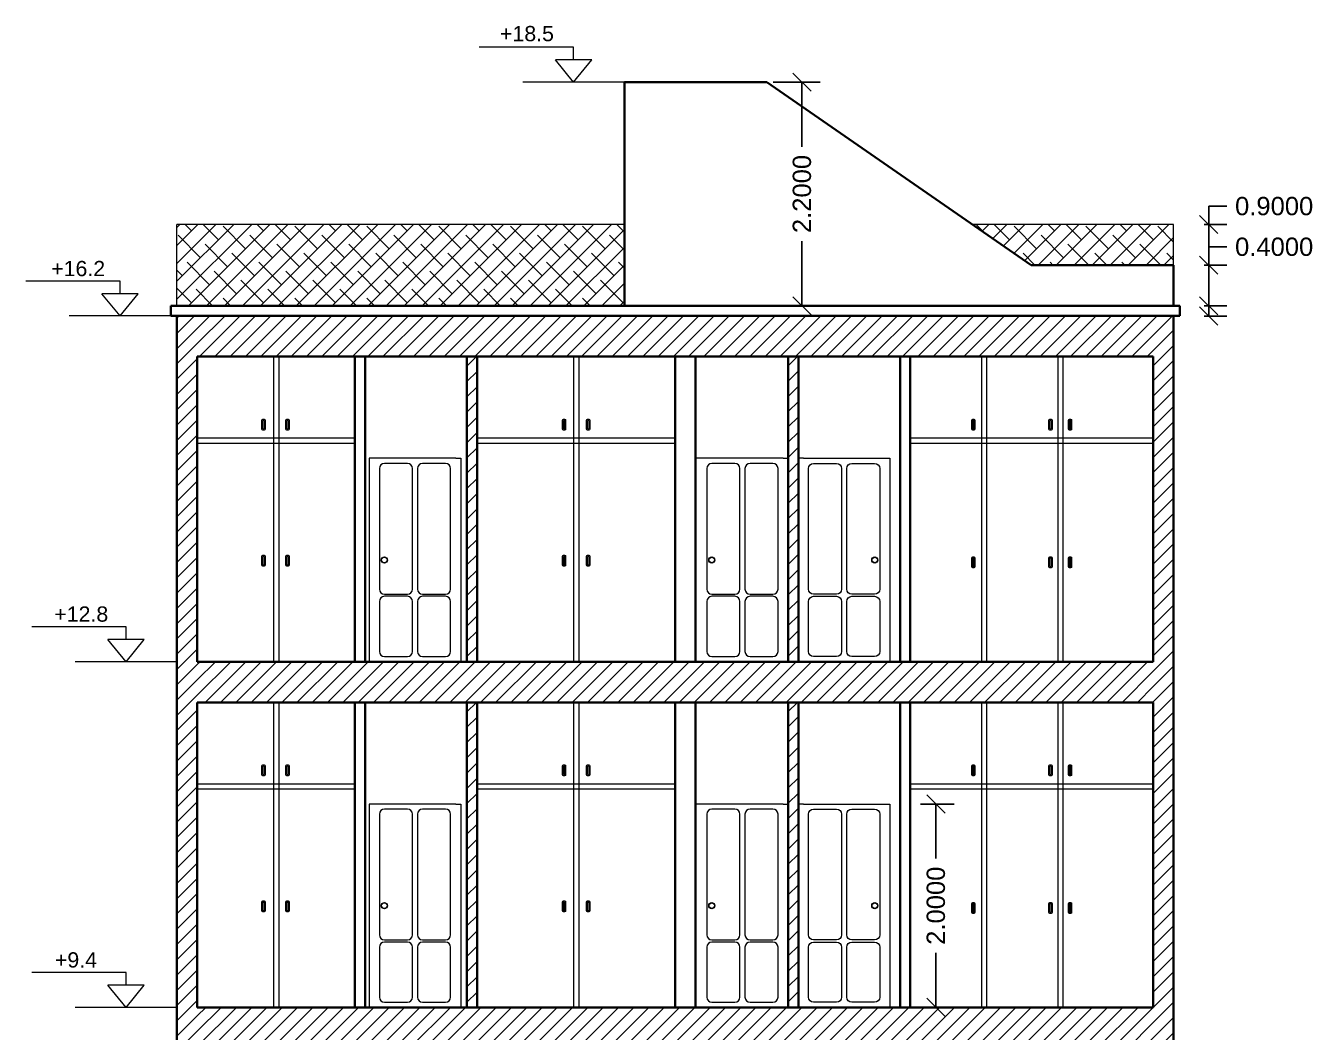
# Model space of a CAD drawing. Header units: inches. Extents: x 60.8 to 83.7, y 23.1 to 43.8.
# Drawn here: x 62.45 to 75.1, y 33.93 to 43.82 of the extents above; entities that cross this region are included whole.
import ezdxf

# ---------------------------------------------------------------- set-up
doc = ezdxf.new("R2010")
doc.units = ezdxf.units.IN
doc.header["$LTSCALE"] = 0.9
doc.header["$MEASUREMENT"] = 0
doc.styles.get("Standard").update_dxf_attribs({"font": 'arial.ttf'})
doc.dimstyles.get("Standard").update_dxf_attribs({"dimtxt": 0.18, "dimasz": 0.18, "dimexe": 0.18, "dimexo": 0.0625, "dimgap": 0.09, "dimtad": 0, "dimtoh": 1, "dimdec": 4, "dimzin": 0, "dimdsep": 46, "dimtxsty": 'Standard', "dimblk": 'OBLIQUE', "dimcen": 0.09, "dimadec": 0, "dimazin": 0, "dimtfac": 1, "dimtdec": 4, "dimtofl": 0, "dimtmove": 0, "dimatfit": 3, "dimldrblk": 'OBLIQUE', "dimfxl": 1, "dimtolj": 1, "dimtzin": 0, "dimarcsym": 0})
pattern_1 = [(45, (0, 6.8), (-0.0751301, 0.0751301), [])]
pattern_2 = [(45, (-1e-14, 10.2), (-0.0751301, 0.0751301), [])]

# ---------------------------------------------------------------- blocks, each defined once
blk = doc.blocks.new('_Oblique')
at = {"color": 0, "linetype": 'ByBlock', "lineweight": -2}
blk.add_line((-0.5, -0.5), (0.5, 0.5), dxfattribs=at)
blk = doc.blocks.new('*D14')
at = {"color": 0, "lineweight": -2, "transparency": 16777216}
for p, q in [((74.083, 41.87), (74.083, 42.05)), ((74.083, 42.05), (74.263, 42.05)), ((74.039, 41.87), (74.263, 41.87)), ((74.083, 40.97), (74.083, 41.87)), ((74.039, 40.97), (74.263, 40.97))]:
    blk.add_line(p, q, dxfattribs=at)
at = {"layer": 'Defpoints', "color": 0, "lineweight": 9, "transparency": 16777216}
for p in [(73.739, 41.87), (74.083, 41.87), (73.739, 40.97)]:
    blk.add_point(p, dxfattribs=at)
at = {"color": 0, "lineweight": -2, "transparency": 16777216, "xscale": 0.18, "yscale": 0.18, "zscale": 0.18}
for p, rotation in [((74.083, 41.87), 90), ((74.083, 40.97), 270)]:
    blk.add_blockref('_Oblique', p, dxfattribs=dict(at, rotation=rotation))
at = {"color": 0, "lineweight": 9, "transparency": 16777216, "insert": (74.727, 42.05), "char_height": 0.18, "attachment_point": 5}
blk.add_mtext('\\A1;0.9000', dxfattribs=at)
blk = doc.blocks.new('*D15')
at = {"color": 0, "lineweight": -2, "transparency": 16777216}
for p, q in [((74.083, 41.47), (74.083, 41.65)), ((74.083, 41.65), (74.263, 41.65)), ((74.039, 41.47), (74.263, 41.47)), ((74.083, 41.07), (74.083, 41.47)), ((74.039, 41.07), (74.263, 41.07))]:
    blk.add_line(p, q, dxfattribs=at)
at = {"layer": 'Defpoints', "color": 0, "lineweight": 9, "transparency": 16777216}
for p in [(73.739, 41.47), (74.083, 41.47), (73.739, 41.07)]:
    blk.add_point(p, dxfattribs=at)
at = {"color": 0, "lineweight": -2, "transparency": 16777216, "xscale": 0.18, "yscale": 0.18, "zscale": 0.18}
for p, rotation in [((74.083, 41.47), 90), ((74.083, 41.07), 270)]:
    blk.add_blockref('_Oblique', p, dxfattribs=dict(at, rotation=rotation))
at = {"color": 0, "lineweight": 9, "transparency": 16777216, "insert": (74.727, 41.65), "char_height": 0.18, "attachment_point": 5}
blk.add_mtext('\\A1;0.4000', dxfattribs=at)
blk = doc.blocks.new('*D17')
at = {"color": 0, "lineweight": -2, "transparency": 16777216}
for p, q in [((71.249, 36.17), (71.581, 36.17)), ((71.401, 36.17), (71.401, 35.635)), ((71.401, 34.17), (71.401, 34.705)), ((71.249, 34.17), (71.581, 34.17))]:
    blk.add_line(p, q, dxfattribs=at)
at = {"layer": 'Defpoints', "color": 0, "lineweight": 9, "transparency": 16777216}
for p in [(70.949, 36.17), (71.401, 36.17), (70.949, 34.17)]:
    blk.add_point(p, dxfattribs=at)
at = {"color": 0, "lineweight": -2, "transparency": 16777216, "xscale": 0.18, "yscale": 0.18, "zscale": 0.18}
for p, rotation in [((71.401, 36.17), 90), ((71.401, 34.17), 270)]:
    blk.add_blockref('_Oblique', p, dxfattribs=dict(at, rotation=rotation))
at = {"color": 0, "lineweight": 9, "transparency": 16777216, "insert": (71.401, 35.17), "char_height": 0.18, "attachment_point": 5, "rotation": 90}
blk.add_mtext('\\A1;2.0000', dxfattribs=at)
blk = doc.blocks.new('*D21')
at = {"color": 0, "lineweight": -2, "transparency": 16777216}
for p, q in [((69.801, 43.27), (70.264, 43.27)), ((70.084, 43.27), (70.084, 42.635)), ((70.084, 41.07), (70.084, 41.705)), ((69.801, 41.07), (70.264, 41.07))]:
    blk.add_line(p, q, dxfattribs=at)
at = {"layer": 'Defpoints', "color": 0, "lineweight": 9, "transparency": 16777216}
for p in [(69.739, 43.27), (69.739, 41.07), (70.084, 41.07)]:
    blk.add_point(p, dxfattribs=at)
at = {"color": 0, "lineweight": -2, "transparency": 16777216, "xscale": 0.18, "yscale": 0.18, "zscale": 0.18}
for p, rotation in [((70.084, 43.27), 90), ((70.084, 41.07), 270)]:
    blk.add_blockref('_Oblique', p, dxfattribs=dict(at, rotation=rotation))
at = {"color": 0, "lineweight": 9, "transparency": 16777216, "insert": (70.084, 42.17), "char_height": 0.18, "attachment_point": 5, "rotation": 90}
blk.add_mtext('\\A1;2.2000', dxfattribs=at)

msp = doc.modelspace()

# ---------------------------------------------------------------- hatches: boundary and pattern name
at = {"lineweight": 9, "true_color": 0xafd9aa}
h = msp.add_hatch(dxfattribs=at)
h.set_pattern_fill('ANSI38', color=9)
h.paths.add_polyline_path([(73.73859, 41.87018), (71.76081, 41.87018), (72.33859, 41.47018), (73.73859, 41.47018)])
h.paths.add_polyline_path([(68.33859, 41.87018), (63.93859, 41.87018), (63.93859, 41.07018), (68.33859, 41.07018)])
at = {"lineweight": 9}
h = msp.add_hatch(dxfattribs=at)
h.set_pattern_fill('ANSI31', color=256, scale=0.85)
h.paths.add_polyline_path([(64.13859, 30.37018), (63.93859, 30.37018), (63.93859, 26.97018), (64.13859, 26.97018), (64.13859, 27.37018)])
h.paths.add_polyline_path([(64.13859, 33.77018), (63.93859, 33.77018), (63.93859, 30.37018), (64.13859, 30.37018), (64.13859, 30.77018)])
h.paths.add_polyline_path([(64.13859, 37.17018), (63.93859, 37.17018), (63.93859, 33.77018), (64.13859, 33.77018), (64.13859, 34.17018)])
h.paths.add_polyline_path([(64.13859, 40.57018), (63.93859, 40.57018), (63.93859, 37.17018), (64.13859, 37.17018), (64.13859, 37.57018)])
h.paths.add_polyline_path([(64.13859, 40.97018), (63.93859, 40.97018), (63.93859, 40.57018), (64.13859, 40.57018)])
h.paths.add_polyline_path([(73.73859, 40.97018), (73.53859, 40.97018), (73.53859, 40.57018), (73.73859, 40.57018)])
h.paths.add_polyline_path([(73.73859, 40.57018), (73.53859, 40.57018), (73.53859, 37.57018), (73.53859, 37.17018), (73.73859, 37.17018)])
h.paths.add_polyline_path([(73.73859, 37.17018), (73.53859, 37.17018), (73.53859, 34.17018), (73.53859, 33.77018), (73.73859, 33.77018)])
h.paths.add_polyline_path([(73.73859, 33.77018), (73.53859, 33.77018), (73.53859, 30.77018), (73.53859, 30.37018), (73.73859, 30.37018)])
h.paths.add_polyline_path([(73.73859, 30.37018), (73.53859, 30.37018), (73.53859, 27.37018), (73.53859, 26.97018), (73.73859, 26.97018)])
h.paths.add_polyline_path([(73.73859, 26.97018), (73.53859, 26.97018), (73.53859, 24.77018), (73.73859, 24.77018)])
h = msp.add_hatch(dxfattribs=at)
h.set_pattern_fill('ANSI31', color=256, scale=0.85)
h.paths.add_polyline_path([(73.53859, 40.97018), (64.13859, 40.97018), (64.13859, 40.57018), (73.53859, 40.57018)])
h.paths.add_polyline_path([(73.53859, 37.57018), (64.13859, 37.57018), (64.13859, 37.17018), (73.53859, 37.17018)])
h.paths.add_polyline_path([(73.53859, 34.17018), (64.13859, 34.17018), (64.13859, 33.77018), (73.53859, 33.77018)])
h.paths.add_polyline_path([(73.53859, 30.77018), (64.13859, 30.77018), (64.13859, 30.37018), (73.53859, 30.37018)])
h = msp.add_hatch(dxfattribs=at)
h.set_pattern_fill('ANSI31', color=256, scale=0.85)
h.set_pattern_definition(pattern_2)
h.paths.add_polyline_path([(66.88859, 40.57018), (66.78859, 40.57018), (66.78859, 37.57018), (66.88859, 37.57018)])
h = msp.add_hatch(dxfattribs=at)
h.set_pattern_fill('ANSI31', color=256, scale=0.85)
h.set_pattern_definition(pattern_2)
h.paths.add_polyline_path([(70.04859, 40.57018), (69.94859, 40.57018), (69.94859, 37.57018), (70.04859, 37.57018)])
h = msp.add_hatch(dxfattribs=at)
h.set_pattern_fill('ANSI31', color=256, scale=0.85)
h.set_pattern_definition(pattern_1)
h.paths.add_polyline_path([(66.88859, 37.17018), (66.78859, 37.17018), (66.78859, 34.17018), (66.88859, 34.17018)])
h = msp.add_hatch(dxfattribs=at)
h.set_pattern_fill('ANSI31', color=256, scale=0.85)
h.set_pattern_definition(pattern_1)
h.paths.add_polyline_path([(70.04859, 37.17018), (69.94859, 37.17018), (69.94859, 34.17018), (70.04859, 34.17018)])

# ---------------------------------------------------------------- linework, layer by layer
for p, q in [((67.83859, 43.61418), (66.91127, 43.61418)), ((67.83859, 43.48842), (67.83859, 43.61418)), ((67.83859, 43.27018), (67.6599, 43.48842)), ((68.01728, 43.48842), (67.6599, 43.48842)), ((67.83859, 43.27018), (68.01728, 43.48842)), ((68.33859, 43.27018), (67.33859, 43.27018)), ((63.93859, 41.07018), (63.93859, 41.87018)), ((68.33859, 41.87018), (63.93859, 41.87018)), ((73.73859, 41.87018), (71.76081, 41.87018)), ((73.73859, 41.47018), (73.73859, 41.87018)), ((63.37859, 41.31418), (62.45127, 41.31418)), ((63.37859, 41.18842), (63.37859, 41.31418)), ((63.37859, 40.97018), (63.1999, 41.18842)), ((63.55728, 41.18842), (63.1999, 41.18842)), ((63.37859, 40.97018), (63.55728, 41.18842)), ((63.87859, 40.97018), (62.87859, 40.97018)), ((65.87901, 39.57018), (65.82901, 39.57018)), ((69.09859, 39.57018), (69.04859, 39.57018)), ((69.89859, 39.57018), (69.94859, 39.57018)), ((70.09859, 39.57018), (70.04859, 39.57018)), ((63.43859, 37.91418), (62.51127, 37.91418)), ((63.43859, 37.78842), (63.43859, 37.91418)), ((63.43859, 37.57018), (63.2599, 37.78842)), ((63.61728, 37.78842), (63.2599, 37.78842)), ((63.43859, 37.57018), (63.61728, 37.78842)), ((63.93859, 37.57018), (62.93859, 37.57018)), ((69.89859, 36.17018), (69.94859, 36.17018)), ((70.09859, 36.17018), (70.04859, 36.17018)), ((63.43859, 34.51418), (62.51127, 34.51418)), ((63.43859, 34.38842), (63.43859, 34.51418)), ((63.43859, 34.17018), (63.2599, 34.38842)), ((63.61728, 34.38842), (63.2599, 34.38842)), ((63.43859, 34.17018), (63.61728, 34.38842)), ((63.93859, 34.17018), (62.93859, 34.17018))]:
    msp.add_line(p, q, dxfattribs=at)
at = {"lineweight": 30}
for p, q in [((69.73859, 43.27018), (68.33859, 43.27018)), ((68.33859, 43.27018), (68.33859, 41.07018)), ((69.73859, 43.27018), (72.33859, 41.47018)), ((73.73859, 41.47018), (72.33859, 41.47018)), ((73.73859, 41.07018), (73.73859, 41.47018)), ((63.87859, 40.97018), (63.87859, 41.07018)), ((63.87859, 41.07018), (73.79859, 41.07018)), ((73.73859, 41.07018), (68.73859, 41.07018)), ((73.79859, 40.97018), (73.79859, 41.07018)), ((63.93859, 40.97018), (63.87859, 40.97018)), ((73.73859, 40.97018), (63.93859, 40.97018)), ((63.93859, 40.97018), (63.93859, 24.77018)), ((73.73859, 24.77018), (73.73859, 40.97018)), ((73.73859, 40.97018), (73.79859, 40.97018)), ((73.53859, 40.57018), (64.13859, 40.57018)), ((64.13859, 40.57018), (64.13859, 37.57018)), ((65.68859, 40.57018), (65.68859, 37.57018)), ((65.78859, 40.57018), (65.78859, 37.57018)), ((66.78859, 40.57018), (66.78859, 37.57018)), ((66.88859, 40.57018), (66.88859, 37.57018)), ((68.83859, 40.57018), (68.83859, 37.57018)), ((69.03859, 40.57018), (69.03859, 37.57018)), ((69.94859, 40.57018), (69.94859, 37.57018)), ((70.04859, 40.57018), (70.04859, 37.57018)), ((71.04859, 40.57018), (71.04859, 37.57018)), ((71.14859, 40.57018), (71.14859, 37.57018)), ((73.53859, 40.57018), (73.53859, 37.57018)), ((73.53859, 37.57018), (64.13859, 37.57018)), ((64.13859, 37.17018), (73.53859, 37.17018)), ((64.13859, 37.17018), (64.13859, 34.17018)), ((65.68859, 37.17018), (65.68859, 34.17018)), ((65.78859, 37.17018), (65.78859, 34.17018)), ((66.78859, 37.17018), (66.78859, 34.17018)), ((66.88859, 37.17018), (66.88859, 34.17018)), ((68.83859, 37.17018), (68.83859, 34.17018)), ((69.03859, 37.17018), (69.03859, 34.17018)), ((69.94859, 37.17018), (69.94859, 34.17018)), ((70.04859, 37.17018), (70.04859, 34.17018)), ((71.04859, 37.17018), (71.04859, 34.17018)), ((71.14859, 37.17018), (71.14859, 34.17018)), ((73.53859, 37.17018), (73.53859, 34.17018)), ((73.53859, 34.17018), (64.13859, 34.17018))]:
    msp.add_line(p, q, dxfattribs=at)
at = {"color": 32, "lineweight": 9, "true_color": 0xcd6928}
for p, q in [((64.88859, 40.57018), (64.88859, 37.57018)), ((64.93859, 40.57018), (64.93859, 37.57018)), ((67.83859, 40.57018), (67.83859, 37.57018)), ((67.88859, 40.57018), (67.88859, 37.57018)), ((71.84859, 40.57018), (71.84859, 39.77018)), ((71.89859, 40.57018), (71.89859, 39.77018)), ((72.59859, 40.57018), (72.59859, 39.77018)), ((72.64859, 40.57018), (72.64859, 39.77018)), ((64.13859, 39.77018), (65.68859, 39.77018)), ((66.88859, 39.77018), (68.83859, 39.77018)), ((71.14859, 39.77018), (73.53859, 39.77018)), ((71.84859, 39.77018), (71.84859, 37.57018)), ((71.89859, 39.77018), (71.89859, 37.57018)), ((72.59859, 39.77018), (72.59859, 37.57018)), ((72.64859, 39.77018), (72.64859, 37.57018)), ((64.13859, 39.72018), (65.68859, 39.72018)), ((66.88859, 39.72018), (68.83859, 39.72018)), ((71.14859, 39.72018), (73.53859, 39.72018)), ((64.88859, 37.17018), (64.88859, 34.17018)), ((64.93859, 37.17018), (64.93859, 34.17018)), ((67.83859, 37.17018), (67.83859, 34.17018)), ((67.88859, 37.17018), (67.88859, 34.17018)), ((71.84859, 37.17018), (71.84859, 36.37018)), ((71.89859, 37.17018), (71.89859, 36.37018)), ((72.59859, 37.17018), (72.59859, 36.37018)), ((72.64859, 37.17018), (72.64859, 36.37018)), ((64.13859, 36.37018), (65.68859, 36.37018)), ((64.13859, 36.32018), (65.68859, 36.32018)), ((66.88859, 36.37018), (68.83859, 36.37018)), ((66.88859, 36.32018), (68.83859, 36.32018)), ((71.14859, 36.37018), (73.53859, 36.37018)), ((71.14859, 36.32018), (73.53859, 36.32018)), ((71.84859, 36.37018), (71.84859, 34.17018)), ((71.89859, 36.37018), (71.89859, 34.17018)), ((72.59859, 36.37018), (72.59859, 34.17018)), ((72.64859, 36.37018), (72.64859, 34.17018))]:
    msp.add_line(p, q, dxfattribs=at)
at = {"color": 51, "lineweight": 9, "true_color": 0xf8f6b0}
for p, q in [((65.82901, 39.57018), (65.82901, 37.57018)), ((66.67901, 39.57018), (65.87901, 39.57018)), ((66.67901, 39.57018), (66.72901, 39.57018)), ((66.72901, 39.57018), (66.72901, 37.57018)), ((69.89859, 39.57018), (69.09859, 39.57018)), ((70.09859, 39.57018), (70.89859, 39.57018)), ((70.89859, 39.57018), (70.94859, 39.57018)), ((70.94859, 39.57018), (70.94859, 37.57018)), ((65.87901, 36.17018), (65.82901, 36.17018)), ((65.82901, 36.17018), (65.82901, 34.17018)), ((66.67901, 36.17018), (65.87901, 36.17018)), ((66.67901, 36.17018), (66.72901, 36.17018)), ((66.72901, 36.17018), (66.72901, 34.17018)), ((69.09859, 36.17018), (69.04859, 36.17018)), ((69.89859, 36.17018), (69.09859, 36.17018)), ((70.09859, 36.17018), (70.89859, 36.17018)), ((70.89859, 36.17018), (70.94859, 36.17018)), ((70.94859, 36.17018), (70.94859, 34.17018))]:
    msp.add_line(p, q, dxfattribs=at)
at = {"color": 32, "lineweight": 9, "true_color": 0xcd6928}
for points in [[(64.80423, 39.94512), (64.80423, 39.85728, -0.41421356), (64.79423, 39.84728), (64.78326, 39.84728, -0.41421356), (64.77326, 39.85728), (64.77326, 39.94512, -0.41421356), (64.78326, 39.95512), (64.79423, 39.95512, -0.41421356)], [(64.79423, 39.94012), (64.79423, 39.86228, -0.41421356), (64.78923, 39.85728), (64.78826, 39.85728, -0.41421356), (64.78326, 39.86228), (64.78326, 39.94012, -0.41421356), (64.78826, 39.94512), (64.78923, 39.94512, -0.41421356)], [(65.04112, 39.94512), (65.04112, 39.85728, -0.41421356), (65.03112, 39.84728), (65.02015, 39.84728, -0.41421356), (65.01015, 39.85728), (65.01015, 39.94512, -0.41421356), (65.02015, 39.95512), (65.03112, 39.95512, -0.41421356)], [(65.03112, 39.94012), (65.03112, 39.86228, -0.41421356), (65.02612, 39.85728), (65.02515, 39.85728, -0.41421356), (65.02015, 39.86228), (65.02015, 39.94012, -0.41421356), (65.02515, 39.94512), (65.02612, 39.94512, -0.41421356)], [(67.76035, 39.94512), (67.76035, 39.85728, -0.41421356), (67.75035, 39.84728), (67.73938, 39.84728, -0.41421356), (67.72938, 39.85728), (67.72938, 39.94512, -0.41421356), (67.73938, 39.95512), (67.75035, 39.95512, -0.41421356)], [(67.75035, 39.94012), (67.75035, 39.86228, -0.41421356), (67.74535, 39.85728), (67.74438, 39.85728, -0.41421356), (67.73938, 39.86228), (67.73938, 39.94012, -0.41421356), (67.74438, 39.94512), (67.74535, 39.94512, -0.41421356)], [(67.99723, 39.94512), (67.99723, 39.85728, -0.41421356), (67.98723, 39.84728), (67.97626, 39.84728, -0.41421356), (67.96626, 39.85728), (67.96626, 39.94512, -0.41421356), (67.97626, 39.95512), (67.98723, 39.95512, -0.41421356)], [(67.98723, 39.94012), (67.98723, 39.86228, -0.41421356), (67.98223, 39.85728), (67.98126, 39.85728, -0.41421356), (67.97626, 39.86228), (67.97626, 39.94012, -0.41421356), (67.98126, 39.94512), (67.98223, 39.94512, -0.41421356)], [(71.78447, 39.94512), (71.78447, 39.85728, -0.41421356), (71.77447, 39.84728), (71.7635, 39.84728, -0.41421356), (71.7535, 39.85728), (71.7535, 39.94512, -0.41421356), (71.7635, 39.95512), (71.77447, 39.95512, -0.41421356)], [(71.77447, 39.94012), (71.77447, 39.86228, -0.41421356), (71.76947, 39.85728), (71.7685, 39.85728, -0.41421356), (71.7635, 39.86228), (71.7635, 39.94012, -0.41421356), (71.7685, 39.94512), (71.76947, 39.94512, -0.41421356)], [(72.54261, 39.94512), (72.54261, 39.85728, -0.41421356), (72.53261, 39.84728), (72.52164, 39.84728, -0.41421356), (72.51164, 39.85728), (72.51164, 39.94512, -0.41421356), (72.52164, 39.95512), (72.53261, 39.95512, -0.41421356)], [(72.53261, 39.94012), (72.53261, 39.86228, -0.41421356), (72.52761, 39.85728), (72.52664, 39.85728, -0.41421356), (72.52164, 39.86228), (72.52164, 39.94012, -0.41421356), (72.52664, 39.94512), (72.52761, 39.94512, -0.41421356)], [(72.73559, 39.94512), (72.73559, 39.85728, -0.41421356), (72.72559, 39.84728), (72.71462, 39.84728, -0.41421356), (72.70462, 39.85728), (72.70462, 39.94512, -0.41421356), (72.71462, 39.95512), (72.72559, 39.95512, -0.41421356)], [(72.72559, 39.94012), (72.72559, 39.86228, -0.41421356), (72.72059, 39.85728), (72.71962, 39.85728, -0.41421356), (72.71462, 39.86228), (72.71462, 39.94012, -0.41421356), (72.71962, 39.94512), (72.72059, 39.94512, -0.41421356)], [(64.80423, 38.60641), (64.80423, 38.51856, -0.41421356), (64.79423, 38.50856), (64.78326, 38.50856, -0.41421356), (64.77326, 38.51856), (64.77326, 38.60641, -0.41421356), (64.78326, 38.61641), (64.79423, 38.61641, -0.41421356)], [(64.79423, 38.60141), (64.79423, 38.52356, -0.41421356), (64.78923, 38.51856), (64.78826, 38.51856, -0.41421356), (64.78326, 38.52356), (64.78326, 38.60141, -0.41421356), (64.78826, 38.60641), (64.78923, 38.60641, -0.41421356)], [(65.04112, 38.60641), (65.04112, 38.51856, -0.41421356), (65.03112, 38.50856), (65.02015, 38.50856, -0.41421356), (65.01015, 38.51856), (65.01015, 38.60641, -0.41421356), (65.02015, 38.61641), (65.03112, 38.61641, -0.41421356)], [(65.03112, 38.60141), (65.03112, 38.52356, -0.41421356), (65.02612, 38.51856), (65.02515, 38.51856, -0.41421356), (65.02015, 38.52356), (65.02015, 38.60141, -0.41421356), (65.02515, 38.60641), (65.02612, 38.60641, -0.41421356)], [(67.76035, 38.60641), (67.76035, 38.51856, -0.41421356), (67.75035, 38.50856), (67.73938, 38.50856, -0.41421356), (67.72938, 38.51856), (67.72938, 38.60641, -0.41421356), (67.73938, 38.61641), (67.75035, 38.61641, -0.41421356)], [(67.75035, 38.60141), (67.75035, 38.52356, -0.41421356), (67.74535, 38.51856), (67.74438, 38.51856, -0.41421356), (67.73938, 38.52356), (67.73938, 38.60141, -0.41421356), (67.74438, 38.60641), (67.74535, 38.60641, -0.41421356)], [(67.99723, 38.60641), (67.99723, 38.51856, -0.41421356), (67.98723, 38.50856), (67.97626, 38.50856, -0.41421356), (67.96626, 38.51856), (67.96626, 38.60641, -0.41421356), (67.97626, 38.61641), (67.98723, 38.61641, -0.41421356)], [(67.98723, 38.60141), (67.98723, 38.52356, -0.41421356), (67.98223, 38.51856), (67.98126, 38.51856, -0.41421356), (67.97626, 38.52356), (67.97626, 38.60141, -0.41421356), (67.98126, 38.60641), (67.98223, 38.60641, -0.41421356)], [(71.78447, 38.59213), (71.78447, 38.50428, -0.41421356), (71.77447, 38.49428), (71.7635, 38.49428, -0.41421356), (71.7535, 38.50428), (71.7535, 38.59213, -0.41421356), (71.7635, 38.60213), (71.77447, 38.60213, -0.41421356)], [(71.77447, 38.58713), (71.77447, 38.50928, -0.41421356), (71.76947, 38.50428), (71.7685, 38.50428, -0.41421356), (71.7635, 38.50928), (71.7635, 38.58713, -0.41421356), (71.7685, 38.59213), (71.76947, 38.59213, -0.41421356)], [(72.54261, 38.59213), (72.54261, 38.50428, -0.41421356), (72.53261, 38.49428), (72.52164, 38.49428, -0.41421356), (72.51164, 38.50428), (72.51164, 38.59213, -0.41421356), (72.52164, 38.60213), (72.53261, 38.60213, -0.41421356)], [(72.53261, 38.58713), (72.53261, 38.50928, -0.41421356), (72.52761, 38.50428), (72.52664, 38.50428, -0.41421356), (72.52164, 38.50928), (72.52164, 38.58713, -0.41421356), (72.52664, 38.59213), (72.52761, 38.59213, -0.41421356)], [(72.73559, 38.59213), (72.73559, 38.50428, -0.41421356), (72.72559, 38.49428), (72.71462, 38.49428, -0.41421356), (72.70462, 38.50428), (72.70462, 38.59213, -0.41421356), (72.71462, 38.60213), (72.72559, 38.60213, -0.41421356)], [(72.72559, 38.58713), (72.72559, 38.50928, -0.41421356), (72.72059, 38.50428), (72.71962, 38.50428, -0.41421356), (72.71462, 38.50928), (72.71462, 38.58713, -0.41421356), (72.71962, 38.59213), (72.72059, 38.59213, -0.41421356)], [(64.80423, 36.54512), (64.80423, 36.45728, -0.41421356), (64.79423, 36.44728), (64.78326, 36.44728, -0.41421356), (64.77326, 36.45728), (64.77326, 36.54512, -0.41421356), (64.78326, 36.55512), (64.79423, 36.55512, -0.41421356)], [(64.79423, 36.54012), (64.79423, 36.46228, -0.41421356), (64.78923, 36.45728), (64.78826, 36.45728, -0.41421356), (64.78326, 36.46228), (64.78326, 36.54012, -0.41421356), (64.78826, 36.54512), (64.78923, 36.54512, -0.41421356)], [(65.04112, 36.54512), (65.04112, 36.45728, -0.41421356), (65.03112, 36.44728), (65.02015, 36.44728, -0.41421356), (65.01015, 36.45728), (65.01015, 36.54512, -0.41421356), (65.02015, 36.55512), (65.03112, 36.55512, -0.41421356)], [(65.03112, 36.54012), (65.03112, 36.46228, -0.41421356), (65.02612, 36.45728), (65.02515, 36.45728, -0.41421356), (65.02015, 36.46228), (65.02015, 36.54012, -0.41421356), (65.02515, 36.54512), (65.02612, 36.54512, -0.41421356)], [(67.76035, 36.54512), (67.76035, 36.45728, -0.41421356), (67.75035, 36.44728), (67.73938, 36.44728, -0.41421356), (67.72938, 36.45728), (67.72938, 36.54512, -0.41421356), (67.73938, 36.55512), (67.75035, 36.55512, -0.41421356)], [(67.75035, 36.54012), (67.75035, 36.46228, -0.41421356), (67.74535, 36.45728), (67.74438, 36.45728, -0.41421356), (67.73938, 36.46228), (67.73938, 36.54012, -0.41421356), (67.74438, 36.54512), (67.74535, 36.54512, -0.41421356)], [(67.99723, 36.54512), (67.99723, 36.45728, -0.41421356), (67.98723, 36.44728), (67.97626, 36.44728, -0.41421356), (67.96626, 36.45728), (67.96626, 36.54512, -0.41421356), (67.97626, 36.55512), (67.98723, 36.55512, -0.41421356)], [(67.98723, 36.54012), (67.98723, 36.46228, -0.41421356), (67.98223, 36.45728), (67.98126, 36.45728, -0.41421356), (67.97626, 36.46228), (67.97626, 36.54012, -0.41421356), (67.98126, 36.54512), (67.98223, 36.54512, -0.41421356)], [(71.78447, 36.54512), (71.78447, 36.45728, -0.41421356), (71.77447, 36.44728), (71.7635, 36.44728, -0.41421356), (71.7535, 36.45728), (71.7535, 36.54512, -0.41421356), (71.7635, 36.55512), (71.77447, 36.55512, -0.41421356)], [(71.77447, 36.54012), (71.77447, 36.46228, -0.41421356), (71.76947, 36.45728), (71.7685, 36.45728, -0.41421356), (71.7635, 36.46228), (71.7635, 36.54012, -0.41421356), (71.7685, 36.54512), (71.76947, 36.54512, -0.41421356)], [(72.54261, 36.54512), (72.54261, 36.45728, -0.41421356), (72.53261, 36.44728), (72.52164, 36.44728, -0.41421356), (72.51164, 36.45728), (72.51164, 36.54512, -0.41421356), (72.52164, 36.55512), (72.53261, 36.55512, -0.41421356)], [(72.53261, 36.54012), (72.53261, 36.46228, -0.41421356), (72.52761, 36.45728), (72.52664, 36.45728, -0.41421356), (72.52164, 36.46228), (72.52164, 36.54012, -0.41421356), (72.52664, 36.54512), (72.52761, 36.54512, -0.41421356)], [(72.73559, 36.54512), (72.73559, 36.45728, -0.41421356), (72.72559, 36.44728), (72.71462, 36.44728, -0.41421356), (72.70462, 36.45728), (72.70462, 36.54512, -0.41421356), (72.71462, 36.55512), (72.72559, 36.55512, -0.41421356)], [(72.72559, 36.54012), (72.72559, 36.46228, -0.41421356), (72.72059, 36.45728), (72.71962, 36.45728, -0.41421356), (72.71462, 36.46228), (72.71462, 36.54012, -0.41421356), (72.71962, 36.54512), (72.72059, 36.54512, -0.41421356)], [(64.80423, 35.20641), (64.80423, 35.11856, -0.41421356), (64.79423, 35.10856), (64.78326, 35.10856, -0.41421356), (64.77326, 35.11856), (64.77326, 35.20641, -0.41421356), (64.78326, 35.21641), (64.79423, 35.21641, -0.41421356)], [(64.79423, 35.20141), (64.79423, 35.12356, -0.41421356), (64.78923, 35.11856), (64.78826, 35.11856, -0.41421356), (64.78326, 35.12356), (64.78326, 35.20141, -0.41421356), (64.78826, 35.20641), (64.78923, 35.20641, -0.41421356)], [(65.04112, 35.20641), (65.04112, 35.11856, -0.41421356), (65.03112, 35.10856), (65.02015, 35.10856, -0.41421356), (65.01015, 35.11856), (65.01015, 35.20641, -0.41421356), (65.02015, 35.21641), (65.03112, 35.21641, -0.41421356)], [(65.03112, 35.20141), (65.03112, 35.12356, -0.41421356), (65.02612, 35.11856), (65.02515, 35.11856, -0.41421356), (65.02015, 35.12356), (65.02015, 35.20141, -0.41421356), (65.02515, 35.20641), (65.02612, 35.20641, -0.41421356)], [(67.76035, 35.20641), (67.76035, 35.11856, -0.41421356), (67.75035, 35.10856), (67.73938, 35.10856, -0.41421356), (67.72938, 35.11856), (67.72938, 35.20641, -0.41421356), (67.73938, 35.21641), (67.75035, 35.21641, -0.41421356)], [(67.75035, 35.20141), (67.75035, 35.12356, -0.41421356), (67.74535, 35.11856), (67.74438, 35.11856, -0.41421356), (67.73938, 35.12356), (67.73938, 35.20141, -0.41421356), (67.74438, 35.20641), (67.74535, 35.20641, -0.41421356)], [(67.99723, 35.20641), (67.99723, 35.11856, -0.41421356), (67.98723, 35.10856), (67.97626, 35.10856, -0.41421356), (67.96626, 35.11856), (67.96626, 35.20641, -0.41421356), (67.97626, 35.21641), (67.98723, 35.21641, -0.41421356)], [(67.98723, 35.20141), (67.98723, 35.12356, -0.41421356), (67.98223, 35.11856), (67.98126, 35.11856, -0.41421356), (67.97626, 35.12356), (67.97626, 35.20141, -0.41421356), (67.98126, 35.20641), (67.98223, 35.20641, -0.41421356)], [(71.78447, 35.19213), (71.78447, 35.10428, -0.41421356), (71.77447, 35.09428), (71.7635, 35.09428, -0.41421356), (71.7535, 35.10428), (71.7535, 35.19213, -0.41421356), (71.7635, 35.20213), (71.77447, 35.20213, -0.41421356)], [(71.77447, 35.18713), (71.77447, 35.10928, -0.41421356), (71.76947, 35.10428), (71.7685, 35.10428, -0.41421356), (71.7635, 35.10928), (71.7635, 35.18713, -0.41421356), (71.7685, 35.19213), (71.76947, 35.19213, -0.41421356)], [(72.54261, 35.19213), (72.54261, 35.10428, -0.41421356), (72.53261, 35.09428), (72.52164, 35.09428, -0.41421356), (72.51164, 35.10428), (72.51164, 35.19213, -0.41421356), (72.52164, 35.20213), (72.53261, 35.20213, -0.41421356)], [(72.53261, 35.18713), (72.53261, 35.10928, -0.41421356), (72.52761, 35.10428), (72.52664, 35.10428, -0.41421356), (72.52164, 35.10928), (72.52164, 35.18713, -0.41421356), (72.52664, 35.19213), (72.52761, 35.19213, -0.41421356)], [(72.73559, 35.19213), (72.73559, 35.10428, -0.41421356), (72.72559, 35.09428), (72.71462, 35.09428, -0.41421356), (72.70462, 35.10428), (72.70462, 35.19213, -0.41421356), (72.71462, 35.20213), (72.72559, 35.20213, -0.41421356)], [(72.72559, 35.18713), (72.72559, 35.10928, -0.41421356), (72.72059, 35.10428), (72.71962, 35.10428, -0.41421356), (72.71462, 35.10928), (72.71462, 35.18713, -0.41421356), (72.71962, 35.19213), (72.72059, 35.19213, -0.41421356)]]:
    msp.add_lwpolyline(points, format="xyb", close=True, dxfattribs=at)
at = {"color": 51, "lineweight": 9, "true_color": 0xf8f6b0}
for points in [[(66.25401, 39.47018, 0.41421356), (66.20401, 39.52018), (65.97901, 39.52018, 0.41421356), (65.92901, 39.47018), (65.92901, 38.28295, 0.41421356), (65.97901, 38.23295), (66.20401, 38.23295, 0.41421356), (66.25401, 38.28295), (66.25401, 39.47018)], [(69.47359, 39.47018, 0.41421356), (69.42359, 39.52018), (69.19859, 39.52018, 0.41421356), (69.14859, 39.47018), (69.14859, 38.28295, 0.41421356), (69.19859, 38.23295), (69.42359, 38.23295, 0.41421356), (69.47359, 38.28295), (69.47359, 39.47018)], [(70.52359, 39.47018, -0.41421356), (70.57359, 39.52018), (70.79859, 39.52018, -0.41421356), (70.84859, 39.47018), (70.84859, 38.28295, -0.41421356), (70.79859, 38.23295), (70.57359, 38.23295, -0.41421356), (70.52359, 38.28295), (70.52359, 39.47018)], [(66.25401, 36.07018, 0.41421356), (66.20401, 36.12018), (65.97901, 36.12018, 0.41421356), (65.92901, 36.07018), (65.92901, 34.88295, 0.41421356), (65.97901, 34.83295), (66.20401, 34.83295, 0.41421356), (66.25401, 34.88295), (66.25401, 36.07018)], [(69.47359, 36.07018, 0.41421356), (69.42359, 36.12018), (69.19859, 36.12018, 0.41421356), (69.14859, 36.07018), (69.14859, 34.88295, 0.41421356), (69.19859, 34.83295), (69.42359, 34.83295, 0.41421356), (69.47359, 34.88295), (69.47359, 36.07018)], [(70.52359, 36.07018, -0.41421356), (70.57359, 36.12018), (70.79859, 36.12018, -0.41421356), (70.84859, 36.07018), (70.84859, 34.88295, -0.41421356), (70.79859, 34.83295), (70.57359, 34.83295, -0.41421356), (70.52359, 34.88295), (70.52359, 36.07018)]]:
    msp.add_lwpolyline(points, format="xyb", dxfattribs=at)
for points in [[(66.62901, 38.28295), (66.62901, 39.47018, 0.41421356), (66.57901, 39.52018), (66.35401, 39.52018, 0.41421356), (66.30401, 39.47018), (66.30401, 38.28295, 0.41421356), (66.35401, 38.23295), (66.57901, 38.23295, 0.41421356)], [(69.84859, 38.28295), (69.84859, 39.47018, 0.41421356), (69.79859, 39.52018), (69.57359, 39.52018, 0.41421356), (69.52359, 39.47018), (69.52359, 38.28295, 0.41421356), (69.57359, 38.23295), (69.79859, 38.23295, 0.41421356)], [(70.14859, 38.28295), (70.14859, 39.47018, -0.41421356), (70.19859, 39.52018), (70.42359, 39.52018, -0.41421356), (70.47359, 39.47018), (70.47359, 38.28295, -0.41421356), (70.42359, 38.23295), (70.19859, 38.23295, -0.41421356)], [(65.92901, 38.16295), (65.92901, 37.67018, 0.41421356), (65.97901, 37.62018), (66.20401, 37.62018, 0.41421356), (66.25401, 37.67018), (66.25401, 38.16295, 0.41421356), (66.20401, 38.21295), (65.97901, 38.21295, 0.41421356)], [(66.30401, 38.16295), (66.30401, 37.67018, 0.41421356), (66.35401, 37.62018), (66.57901, 37.62018, 0.41421356), (66.62901, 37.67018), (66.62901, 38.16295, 0.41421356), (66.57901, 38.21295), (66.35401, 38.21295, 0.41421356)], [(69.14859, 38.16295), (69.14859, 37.67018, 0.41421356), (69.19859, 37.62018), (69.42359, 37.62018, 0.41421356), (69.47359, 37.67018), (69.47359, 38.16295, 0.41421356), (69.42359, 38.21295), (69.19859, 38.21295, 0.41421356)], [(69.52359, 38.16295), (69.52359, 37.67018, 0.41421356), (69.57359, 37.62018), (69.79859, 37.62018, 0.41421356), (69.84859, 37.67018), (69.84859, 38.16295, 0.41421356), (69.79859, 38.21295), (69.57359, 38.21295, 0.41421356)], [(70.47359, 38.16295), (70.47359, 37.67018, -0.41421356), (70.42359, 37.62018), (70.19859, 37.62018, -0.41421356), (70.14859, 37.67018), (70.14859, 38.16295, -0.41421356), (70.19859, 38.21295), (70.42359, 38.21295, -0.41421356)], [(70.84859, 38.16295), (70.84859, 37.67018, -0.41421356), (70.79859, 37.62018), (70.57359, 37.62018, -0.41421356), (70.52359, 37.67018), (70.52359, 38.16295, -0.41421356), (70.57359, 38.21295), (70.79859, 38.21295, -0.41421356)], [(66.62901, 34.88295), (66.62901, 36.07018, 0.41421356), (66.57901, 36.12018), (66.35401, 36.12018, 0.41421356), (66.30401, 36.07018), (66.30401, 34.88295, 0.41421356), (66.35401, 34.83295), (66.57901, 34.83295, 0.41421356)], [(69.84859, 34.88295), (69.84859, 36.07018, 0.41421356), (69.79859, 36.12018), (69.57359, 36.12018, 0.41421356), (69.52359, 36.07018), (69.52359, 34.88295, 0.41421356), (69.57359, 34.83295), (69.79859, 34.83295, 0.41421356)], [(70.14859, 34.88295), (70.14859, 36.07018, -0.41421356), (70.19859, 36.12018), (70.42359, 36.12018, -0.41421356), (70.47359, 36.07018), (70.47359, 34.88295, -0.41421356), (70.42359, 34.83295), (70.19859, 34.83295, -0.41421356)], [(65.92901, 34.76295), (65.92901, 34.27018, 0.41421356), (65.97901, 34.22018), (66.20401, 34.22018, 0.41421356), (66.25401, 34.27018), (66.25401, 34.76295, 0.41421356), (66.20401, 34.81295), (65.97901, 34.81295, 0.41421356)], [(66.30401, 34.76295), (66.30401, 34.27018, 0.41421356), (66.35401, 34.22018), (66.57901, 34.22018, 0.41421356), (66.62901, 34.27018), (66.62901, 34.76295, 0.41421356), (66.57901, 34.81295), (66.35401, 34.81295, 0.41421356)], [(69.14859, 34.76295), (69.14859, 34.27018, 0.41421356), (69.19859, 34.22018), (69.42359, 34.22018, 0.41421356), (69.47359, 34.27018), (69.47359, 34.76295, 0.41421356), (69.42359, 34.81295), (69.19859, 34.81295, 0.41421356)], [(69.52359, 34.76295), (69.52359, 34.27018, 0.41421356), (69.57359, 34.22018), (69.79859, 34.22018, 0.41421356), (69.84859, 34.27018), (69.84859, 34.76295, 0.41421356), (69.79859, 34.81295), (69.57359, 34.81295, 0.41421356)], [(70.47359, 34.76295), (70.47359, 34.27018, -0.41421356), (70.42359, 34.22018), (70.19859, 34.22018, -0.41421356), (70.14859, 34.27018), (70.14859, 34.76295, -0.41421356), (70.19859, 34.81295), (70.42359, 34.81295, -0.41421356)], [(70.84859, 34.76295), (70.84859, 34.27018, -0.41421356), (70.79859, 34.22018), (70.57359, 34.22018, -0.41421356), (70.52359, 34.27018), (70.52359, 34.76295, -0.41421356), (70.57359, 34.81295), (70.79859, 34.81295, -0.41421356)]]:
    msp.add_lwpolyline(points, format="xyb", close=True, dxfattribs=at)
for centre, radius in [((65.97753, 38.57018), 0.03), ((65.97753, 38.57018), 0.027), ((69.19711, 38.57018), 0.03), ((69.19711, 38.57018), 0.027), ((70.80007, 38.57018), 0.03), ((70.80007, 38.57018), 0.027), ((65.97753, 35.17018), 0.03), ((65.97753, 35.17018), 0.027), ((69.19711, 35.17018), 0.03), ((69.19711, 35.17018), 0.027), ((70.80007, 35.17018), 0.03), ((70.80007, 35.17018), 0.027)]:
    msp.add_circle(centre, radius, dxfattribs=at)

# ---------------------------------------------------------------- texts
at = {"lineweight": 9, "char_height": 0.15, "attachment_point": 1}
for s, insert in [('+18.5', (67.1149, 43.82276)), ('+16.2', (62.7019, 41.51187)), ('+12.8', (62.73235, 38.11339)), ('+9.4', (62.73842, 34.71187))]:
    msp.add_mtext_dynamic_manual_height_columns(s, width=0.2417315, gutter_width=1, heights=[0], dxfattribs=dict(at, insert=insert))

# ---------------------------------------------------------------- dimensions: what is measured, and where the dimension line sits
at = {"lineweight": 9}
dim = msp.add_linear_dim(base=(70.08417, 41.07018), p1=(69.73859, 43.27018), p2=(69.73859, 41.07018), angle=90, dimstyle='Standard', dxfattribs=at)
dim.commit()
dim.dimension.update_dxf_attribs({"geometry": '*D21', "text_midpoint": (70.08417, 42.17018)})
for base, p1, p2, picture, middle in [((74.08345, 41.87018), (73.73859, 40.97018), (73.73859, 41.87018), '*D14', (74.72677, 42.05018)), ((74.08345, 41.47018), (73.73859, 41.07018), (73.73859, 41.47018), '*D15', (74.72677, 41.65018)), ((71.40052, 36.17018), (70.94859, 34.17018), (70.94859, 36.17018), '*D17', (71.40052, 35.17018))]:
    dim = msp.add_linear_dim(base=base, p1=p1, p2=p2, angle=90, dimstyle='Standard', override={"dimexo": 0.3}, dxfattribs=at)
    dim.commit()
    dim.dimension.update_dxf_attribs({"geometry": picture, "text_midpoint": middle})

doc.saveas('drawing.dxf')
